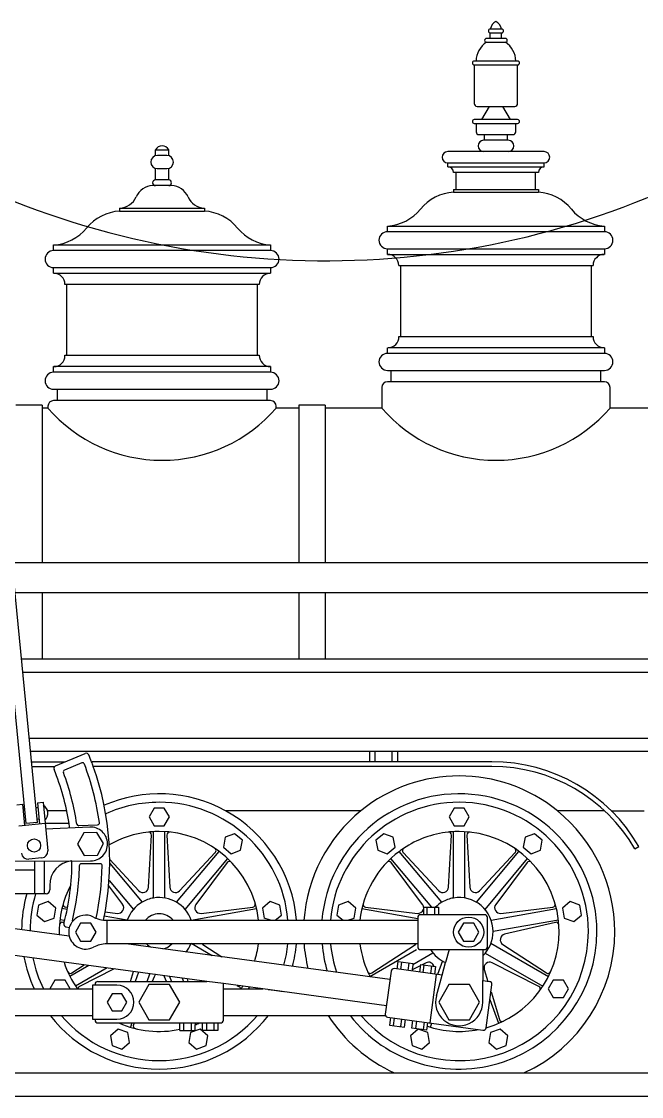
# Model space of a CAD drawing. Extents: x 0 to 30, y 0 to 8.9.
# Drawn here: x 10.15 to 15.08, y 0 to 8.55 of the extents above; entities that cross this region are included whole.
import ezdxf

# ---------------------------------------------------------------- set-up
doc = ezdxf.new("R2010")
doc.units = 0

msp = doc.modelspace()

# ---------------------------------------------------------------- linework, layer by layer
at = {"color": 7, "linetype": 'CONTINUOUS'}
for p, q in [((13.8675, 8.47515), (13.8675, 8.47485)), ((13.97265, 8.49), (13.88235, 8.49)), ((13.9875, 8.47485), (13.9875, 8.47515)), ((13.8375, 8.40015), (13.8375, 8.39985)), ((14.00265, 8.415), (13.85235, 8.415)), ((13.85235, 8.385), (14.00265, 8.385)), ((13.8825, 8.415), (13.8825, 8.46)), ((13.8825, 8.46), (13.97265, 8.46)), ((13.9725, 8.415), (13.9725, 8.46)), ((14.0175, 8.39985), (14.0175, 8.40015)), ((13.74, 8.22015), (13.74, 8.21985)), ((14.10015, 8.235), (13.75485, 8.235)), ((14.115, 8.21985), (14.115, 8.22015)), ((13.75485, 8.205), (14.10015, 8.205)), ((13.755, 8.205), (13.755, 7.8975)), ((14.1, 7.8975), (14.1, 8.205)), ((13.7775, 7.875), (14.0775, 7.875)), ((13.81485, 7.77), (13.875, 7.875)), ((13.98, 7.875), (14.04015, 7.77)), ((13.74, 7.75515), (13.74, 7.75485)), ((14.10015, 7.77), (13.75485, 7.77)), ((13.75485, 7.74), (14.10015, 7.74)), ((13.77, 7.74), (13.77, 7.6725)), ((14.085, 7.6725), (14.085, 7.74)), ((14.115, 7.75485), (14.115, 7.75515)), ((13.7925, 7.65), (14.0625, 7.65)), ((13.8375, 7.605), (13.8375, 7.65)), ((14.0175, 7.65), (14.0175, 7.605)), ((11.22, 7.485), (11.22, 7.53)), ((11.22, 7.53), (11.325, 7.53)), ((11.325, 7.485), (11.325, 7.53)), ((13.785, 7.56015), (13.785, 7.55985)), ((14.02515, 7.605), (13.82985, 7.605)), ((14.07, 7.55985), (14.07, 7.56015)), ((11.31, 7.485), (11.235, 7.485)), ((13.5, 7.47015), (13.5, 7.46985)), ((14.31015, 7.515), (13.54485, 7.515)), ((14.355, 7.46985), (14.355, 7.47015)), ((11.1825, 7.4325), (11.1825, 7.43235)), ((11.22, 7.29), (11.22, 7.38)), ((11.23485, 7.38), (11.31015, 7.38)), ((11.325, 7.29), (11.325, 7.38)), ((11.3625, 7.43235), (11.3625, 7.4325)), ((13.54485, 7.425), (13.545, 7.425)), ((13.545, 7.395), (13.545, 7.425)), ((13.545, 7.425), (14.31015, 7.425)), ((13.54515, 7.395), (13.545, 7.395)), ((13.545, 7.395), (14.31, 7.395)), ((14.31, 7.395), (14.30985, 7.395)), ((14.31, 7.395), (14.31, 7.425)), ((11.32515, 7.29), (11.22, 7.29)), ((13.59, 7.35), (13.59, 7.35015)), ((14.265, 7.35), (13.59, 7.35)), ((13.6125, 7.215), (13.6125, 7.35)), ((14.2425, 7.215), (14.2425, 7.35)), ((14.265, 7.35015), (14.265, 7.35)), ((11.3475, 7.245), (11.1975, 7.245)), ((13.59, 7.215), (13.59, 7.1925)), ((13.59, 7.215), (14.265, 7.215)), ((13.59, 7.1925), (14.265, 7.1925)), ((14.265, 7.215), (14.265, 7.1925)), ((10.935, 7.065), (11.61, 7.065)), ((10.935, 7.065), (10.935, 7.0425)), ((10.935, 7.0425), (11.61, 7.0425)), ((11.61, 7.065), (11.61, 7.0425)), ((13.065, 6.8775), (13.065, 6.9225)), ((13.065, 6.9225), (14.79, 6.9225)), ((14.79, 6.8775), (13.065, 6.8775)), ((14.79, 6.9225), (14.79, 6.8775)), ((10.41, 6.7275), (10.41, 6.7725)), ((10.41, 6.7725), (12.135, 6.7725)), ((12.135, 6.7725), (12.135, 6.7275)), ((12.135, 6.7275), (10.41, 6.7275)), ((13.065, 6.6975), (13.065, 6.7425)), ((13.065, 6.7425), (14.79, 6.7425)), ((13.065, 6.6975), (14.7885, 6.6975)), ((14.79, 6.7425), (14.79, 6.6975)), ((10.41, 6.5925), (12.135, 6.5925)), ((10.41, 6.5475), (10.41, 6.5925)), ((12.135, 6.5925), (12.135, 6.5475)), ((14.7, 6.6075), (13.155, 6.6075)), ((13.17, 6.045), (13.17, 6.6075)), ((14.685, 6.6075), (14.685, 6.045)), ((10.4115, 6.5475), (10.41, 6.5475)), ((10.41, 6.5475), (12.1335, 6.5475)), ((12.135, 6.5475), (12.1335, 6.5475)), ((10.5, 6.4575), (10.5, 6.459)), ((12.045, 6.4575), (10.5, 6.4575)), ((10.515, 5.895), (10.515, 6.4575)), ((12.03, 6.4575), (12.03, 5.895)), ((12.045, 6.459), (12.045, 6.4575)), ((13.1565, 6.045), (14.7, 6.045)), ((13.1565, 6.04485), (13.1565, 6.045)), ((14.7, 6.045), (14.7, 6.0435)), ((13.065, 5.91), (13.065, 5.955)), ((14.79, 5.91), (13.065, 5.91)), ((14.79, 5.955), (13.0665, 5.955)), ((13.0665, 5.955), (13.06665, 5.955)), ((14.79, 5.955), (14.79, 5.91)), ((10.5, 5.8935), (10.5, 5.895)), ((10.5, 5.895), (12.045, 5.895)), ((12.045, 5.895), (12.045, 5.8935)), ((10.41, 5.805), (10.4115, 5.805)), ((10.41, 5.76), (10.41, 5.805)), ((12.135, 5.76), (10.41, 5.76)), ((12.1335, 5.805), (10.4115, 5.805)), ((12.1335, 5.805), (12.135, 5.805)), ((12.135, 5.805), (12.135, 5.76)), ((13.065, 5.775), (14.79, 5.775)), ((13.095, 5.685), (13.095, 5.775)), ((14.76, 5.775), (14.76, 5.685)), ((14.79, 5.685), (13.065, 5.685)), ((10.41, 5.625), (12.135, 5.625)), ((10.44, 5.535), (10.44, 5.625)), ((12.105, 5.625), (12.105, 5.535)), ((13.02, 5.64), (13.02, 5.475)), ((14.835, 5.475), (14.835, 5.64)), ((10.2828, 2.1804), (9.9594, 5.475)), ((10.32, 5.4975), (10.11, 5.4975)), ((10.32, 5.4975), (10.32, 4.245)), ((10.365, 5.475), (10.32, 5.475)), ((10.365, 5.49), (10.365, 5.475)), ((12.135, 5.535), (10.41, 5.535)), ((12.18, 5.475), (12.18, 5.49)), ((12.36, 5.475), (12.18, 5.475)), ((12.57, 5.4975), (12.36, 5.4975)), ((12.36, 5.4975), (12.36, 4.245)), ((12.57, 5.4975), (12.57, 4.245)), ((13.02, 5.475), (12.57, 5.475)), ((15.195, 5.475), (14.835, 5.475)), ((9.86655, 5.4687), (10.19025, 2.17125)), ((15.405, 4.245), (10.08015, 4.245)), ((15.405, 4.005), (10.1037, 4.005)), ((10.32, 4.005), (10.32, 3.48)), ((12.36, 4.005), (12.36, 3.48)), ((12.57, 4.005), (12.57, 3.48)), ((10.15515, 3.48), (10.32, 3.48)), ((10.32, 3.48), (12.36, 3.48)), ((12.36, 3.48), (12.57, 3.48)), ((12.57, 3.48), (15.195, 3.48)), ((10.1655, 3.375), (15.405, 3.375)), ((10.2171, 2.85), (10.32, 2.85)), ((10.32, 2.85), (12.36, 2.85)), ((12.36, 2.85), (12.57, 2.85)), ((12.57, 2.85), (15.255, 2.85)), ((15.255, 2.745), (10.2273, 2.745)), ((12.9207, 2.745), (12.9207, 2.6625)), ((12.9657, 2.745), (12.9657, 2.6625)), ((13.1007, 2.745), (13.1007, 2.6625)), ((13.1457, 2.745), (13.1457, 2.6625)), ((10.2354, 2.6625), (10.5024, 2.6625)), ((10.4262, 2.6307), (10.6614, 2.72895)), ((10.635, 2.6529), (10.49655, 2.595)), ((13.8957, 2.6625), (10.7121, 2.6625)), ((10.23915, 2.625), (10.4181, 2.625)), ((13.8957, 2.625), (10.7259, 2.625)), ((10.11675, 2.32065), (10.1616, 2.32515)), ((10.1616, 2.32515), (10.17825, 2.15505)), ((10.281, 2.33685), (10.32585, 2.3412)), ((10.281, 2.33685), (10.29765, 2.16675)), ((10.32585, 2.3412), (10.3638, 1.9548)), ((10.179, 2.28615), (10.1655, 2.28495)), ((10.2849, 2.29665), (10.27155, 2.2953)), ((10.5141, 2.2725), (10.36155, 2.2725)), ((11.20965, 2.2935), (11.16945, 2.22375)), ((11.16945, 2.22375), (11.20965, 2.154)), ((11.2902, 2.2935), (11.20965, 2.2935)), ((11.33055, 2.22375), (11.2902, 2.2935)), ((11.2902, 2.154), (11.33055, 2.22375)), ((12.8541, 2.2725), (11.77665, 2.2725)), ((13.59465, 2.2935), (13.55445, 2.22375)), ((13.55445, 2.22375), (13.59465, 2.154)), ((13.6752, 2.2935), (13.59465, 2.2935)), ((13.71555, 2.22375), (13.6752, 2.2935)), ((13.6752, 2.154), (13.71555, 2.22375)), ((14.7906, 2.2725), (14.4159, 2.2725)), ((14.84475, 2.2725), (15.105, 2.2725)), ((10.34235, 2.17185), (10.13355, 2.1507)), ((10.17435, 2.19525), (10.1877, 2.1966)), ((10.2828, 2.1804), (10.19025, 2.17125)), ((10.28025, 2.20575), (10.29375, 2.2071)), ((10.53255, 2.17185), (10.34235, 2.17185)), ((10.6974, 2.14335), (10.34685, 2.12625)), ((10.60965, 2.15415), (10.7601, 2.16135)), ((11.20965, 2.154), (11.2902, 2.154)), ((13.59465, 2.154), (13.6752, 2.154)), ((10.6497, 2.09715), (10.60005, 2.0058)), ((10.7535, 2.09985), (10.6497, 2.09715)), ((10.8078, 2.0112), (10.7535, 2.09985)), ((11.1657, 1.66485), (11.1885, 2.07915)), ((11.205, 1.57875), (11.205, 2.10615)), ((11.295, 1.57875), (11.295, 2.10615)), ((11.31135, 2.07915), (11.33415, 1.66485)), ((11.77395, 2.06235), (11.76, 1.983)), ((11.8497, 2.0898), (11.77395, 2.06235)), ((11.91135, 2.03805), (11.8497, 2.0898)), ((13.03515, 2.0898), (12.9735, 2.03805)), ((13.1109, 2.06235), (13.03515, 2.0898)), ((13.12485, 1.983), (13.1109, 2.06235)), ((13.5507, 1.66485), (13.5735, 2.07915)), ((13.59, 1.57875), (13.59, 2.10615)), ((13.68, 1.57875), (13.68, 2.10615)), ((13.69635, 2.07915), (13.71915, 1.66485)), ((14.15895, 2.06235), (14.145, 1.983)), ((14.2347, 2.0898), (14.15895, 2.06235)), ((14.29635, 2.03805), (14.2347, 2.0898)), ((10.60005, 2.0058), (10.65435, 1.91715)), ((10.7583, 1.91985), (10.8078, 2.0112)), ((11.76, 1.983), (11.82165, 1.93125)), ((11.8974, 1.95885), (11.91135, 2.03805)), ((12.9735, 2.03805), (12.98745, 1.95885)), ((13.0632, 1.93125), (13.12485, 1.983)), ((14.145, 1.983), (14.20665, 1.93125)), ((14.2824, 1.95885), (14.29635, 2.03805)), ((15.03225, 1.96875), (15.0648, 1.9875)), ((10.31655, 1.89735), (10.21215, 1.88715)), ((10.65435, 1.91715), (10.7583, 1.91985)), ((10.85595, 1.88415), (11.088, 1.6365)), ((11.38665, 1.5453), (11.72565, 1.9494)), ((11.412, 1.6365), (11.69565, 1.93935)), ((11.4555, 1.48755), (11.79465, 1.89165)), ((11.82165, 1.93125), (11.8974, 1.95885)), ((12.98745, 1.95885), (13.0632, 1.93125)), ((13.0902, 1.89165), (13.41375, 1.50615)), ((13.49835, 1.5453), (13.1592, 1.9494)), ((13.1892, 1.93935), (13.473, 1.6365)), ((13.77165, 1.5453), (14.11065, 1.9494)), ((13.797, 1.6365), (14.08065, 1.93935)), ((13.8405, 1.48755), (14.17965, 1.89165)), ((14.20665, 1.93125), (14.2824, 1.95885)), ((8.04015, 1.86375), (10.70445, 1.8735)), ((10.26, 1.8), (9.8325, 1.8)), ((10.26, 1.6125), (10.26, 1.87185)), ((10.335, 1.87215), (10.335, 1.6125)), ((10.78065, 1.85085), (10.63065, 1.8507)), ((10.85595, 1.85205), (11.11335, 1.5453)), ((11.78985, 1.8603), (11.541, 1.52835)), ((13.34385, 1.52835), (13.095, 1.8603)), ((14.17485, 1.8603), (13.926, 1.52835)), ((10.85085, 1.71825), (11.04435, 1.48755)), ((10.38, 1.67715), (10.38, 1.6425)), ((10.84755, 1.67685), (10.95885, 1.52835)), ((10.35, 1.6125), (9.8325, 1.6125)), ((10.3665, 1.5501), (10.2909, 1.5225)), ((10.42815, 1.49835), (10.3665, 1.5501)), ((12.13335, 1.5501), (12.0717, 1.49835)), ((12.2091, 1.5225), (12.13335, 1.5501)), ((12.7515, 1.5501), (12.6759, 1.5225)), ((12.81315, 1.49835), (12.7515, 1.5501)), ((14.51835, 1.5501), (14.4567, 1.49835)), ((14.5941, 1.5225), (14.51835, 1.5501)), ((10.2909, 1.5225), (10.2768, 1.44315)), ((10.4142, 1.419), (10.42815, 1.49835)), ((10.51785, 1.48725), (10.47615, 1.4946)), ((10.52115, 1.5042), (10.50555, 1.50615)), ((10.81965, 1.46835), (10.9176, 1.45665)), ((11.50425, 1.4031), (12.02385, 1.4946)), ((11.5824, 1.45665), (11.9943, 1.50615)), ((12.0717, 1.49835), (12.08565, 1.419)), ((12.22305, 1.44315), (12.2091, 1.5225)), ((12.6759, 1.5225), (12.6618, 1.44315)), ((12.7992, 1.419), (12.81315, 1.49835)), ((12.86115, 1.4946), (13.3053, 1.4163)), ((12.89055, 1.50615), (13.3026, 1.45665)), ((13.3503, 1.50615), (13.4703, 1.50615)), ((13.3503, 1.50615), (13.3503, 1.44615)), ((13.3803, 1.44615), (13.3803, 1.50615)), ((13.4403, 1.44615), (13.4403, 1.50615)), ((13.4703, 1.50615), (13.4703, 1.44615)), ((13.88925, 1.4031), (14.40885, 1.4946)), ((13.9674, 1.45665), (14.3793, 1.50615)), ((14.4567, 1.49835), (14.47065, 1.419)), ((14.60805, 1.44315), (14.5941, 1.5225)), ((10.2768, 1.44315), (10.3386, 1.3914)), ((10.3386, 1.3914), (10.4142, 1.419)), ((10.49805, 1.39935), (10.4604, 1.40595)), ((10.49385, 1.38285), (10.48425, 1.3851)), ((10.5597, 1.39845), (10.5645, 1.39725)), ((10.6242, 1.37865), (10.58295, 1.3074)), ((10.7064, 1.37865), (10.6242, 1.37865)), ((10.7475, 1.3074), (10.7064, 1.37865)), ((10.9956, 1.4031), (10.81335, 1.4352)), ((10.83255, 1.40115), (10.83255, 1.21365)), ((10.83255, 1.40115), (13.3053, 1.40115)), ((12.13455, 1.40115), (12.08565, 1.419)), ((12.17295, 1.40115), (12.22305, 1.44315)), ((12.6618, 1.44315), (12.7119, 1.40115)), ((12.7503, 1.40115), (12.7992, 1.419)), ((13.3053, 1.42365), (13.3053, 1.19115)), ((13.8378, 1.44615), (13.3278, 1.44615)), ((13.6692, 1.37865), (13.62795, 1.3074)), ((13.7514, 1.37865), (13.6692, 1.37865)), ((13.7925, 1.3074), (13.7514, 1.37865)), ((13.8603, 1.19115), (13.8603, 1.42365)), ((13.905, 1.31445), (14.42445, 1.40595)), ((14.4006, 1.3851), (13.99665, 1.29075)), ((14.47065, 1.419), (14.5464, 1.3914)), ((14.5464, 1.3914), (14.60805, 1.44315)), ((10.5342, 1.275), (9.89355, 1.36155)), ((10.5084, 1.3503), (10.5351, 1.3431)), ((10.58295, 1.3074), (10.6242, 1.23615)), ((10.7064, 1.23615), (10.7475, 1.3074)), ((13.62795, 1.3074), (13.6692, 1.23615)), ((13.7514, 1.23615), (13.7925, 1.3074)), ((10.6242, 1.23615), (10.7064, 1.23615)), ((13.3053, 1.21365), (10.83255, 1.21365)), ((13.0842, 0.93045), (10.9878, 1.21365)), ((11.50305, 1.2183), (11.67105, 1.1214)), ((11.59725, 1.2093), (11.7477, 1.11105)), ((12.9402, 0.98235), (13.2876, 1.2093)), ((13.6692, 1.23615), (13.7514, 1.23615)), ((13.88805, 1.2183), (14.3448, 0.9546)), ((13.98225, 1.2093), (14.32965, 0.98235)), ((11.6298, 0.915), (9.8655, 1.15335)), ((12.92505, 0.9546), (13.29585, 1.16865)), ((13.42695, 1.14045), (13.2666, 1.0479)), ((13.3278, 1.16865), (13.8378, 1.16865)), ((13.5555, 1.16865), (13.527, 1.065)), ((13.82265, 1.1184), (13.8225, 0.9213)), ((13.82265, 1.16865), (13.82265, 1.1184)), ((13.84305, 1.14045), (14.2998, 0.8766)), ((10.6911, 1.0419), (10.54005, 0.9546)), ((10.5552, 0.98235), (10.65405, 1.04685)), ((13.1409, 1.01385), (13.149, 1.07325)), ((13.149, 1.07325), (13.26795, 1.05705)), ((13.1706, 1.0098), (13.1787, 1.0692)), ((13.23015, 1.0017), (13.2381, 1.0611)), ((13.26795, 1.05705), (13.25985, 0.99765)), ((13.32615, 1.04025), (13.2612, 1.00725)), ((13.32735, 1.0491), (13.31925, 0.98955)), ((13.32735, 1.0491), (13.4463, 1.0329)), ((13.3719, 1.06335), (13.3401, 1.0473)), ((13.34895, 0.9855), (13.35705, 1.04505)), ((13.4085, 0.97755), (13.4166, 1.03695)), ((13.4463, 1.0329), (13.4382, 0.9735)), ((13.50165, 1.07775), (13.4625, 0.9702)), ((13.49955, 0.9651), (13.527, 1.065)), ((14.26815, 0.876), (13.89795, 1.06335)), ((10.83705, 1.0221), (10.58505, 0.8766)), ((10.89105, 1.0149), (10.6167, 0.876)), ((11.0214, 0.915), (11.0454, 0.99405)), ((11.08425, 0.9888), (11.0574, 0.915)), ((11.1531, 0.915), (11.17545, 0.97635)), ((11.2086, 0.9525), (11.19255, 0.915)), ((11.30745, 0.915), (11.29125, 0.9525)), ((11.33205, 0.9552), (11.34675, 0.915)), ((11.43285, 0.94155), (11.44245, 0.915)), ((13.09335, 0.9975), (13.047, 0.65565)), ((13.49955, 0.9651), (13.11855, 1.01685)), ((13.45305, 0.9714), (13.4007, 0.585)), ((13.4541, 0.79965), (13.49955, 0.9651)), ((13.83465, 1.01025), (13.86315, 0.9159)), ((9.6072, 0.855), (10.71855, 0.855)), ((10.4205, 0.92655), (10.3803, 0.8568)), ((10.50105, 0.92655), (10.4205, 0.92655)), ((10.54125, 0.8568), (10.50105, 0.92655)), ((10.91355, 0.885), (10.71855, 0.885)), ((10.71855, 0.885), (10.71855, 0.615)), ((10.74, 0.8925), (10.74, 0.885)), ((10.7625, 0.915), (11.6298, 0.915)), ((11.16855, 0.891), (11.0871, 0.75)), ((11.3313, 0.891), (11.16855, 0.891)), ((11.41275, 0.75), (11.3313, 0.891)), ((11.472, 0.9363), (11.47845, 0.915)), ((11.76, 0.89745), (11.6298, 0.915)), ((12.0738, 0.855), (11.76, 0.89745)), ((11.76, 0.6075), (11.76, 0.89745)), ((11.76, 0.855), (12.0738, 0.855)), ((11.87025, 0.88245), (11.88315, 0.876)), ((11.96595, 0.86955), (11.9586, 0.8568)), ((11.9586, 0.8568), (11.95965, 0.855)), ((13.056, 0.72225), (12.0738, 0.855)), ((13.55355, 0.891), (13.4721, 0.75)), ((13.7163, 0.891), (13.55355, 0.891)), ((13.79775, 0.75), (13.7163, 0.891)), ((13.8225, 0.75), (13.8225, 0.9213)), ((13.8225, 0.9213), (13.87665, 0.91395)), ((13.84965, 0.54675), (13.896, 0.88875)), ((14.3838, 0.92655), (14.3436, 0.8568)), ((14.3436, 0.8568), (14.3838, 0.78705)), ((14.46435, 0.92655), (14.3838, 0.92655)), ((14.5047, 0.8568), (14.46435, 0.92655)), ((14.46435, 0.78705), (14.5047, 0.8568)), ((10.87455, 0.8175), (10.83555, 0.75)), ((10.95255, 0.8175), (10.87455, 0.8175)), ((10.99155, 0.75), (10.95255, 0.8175)), ((12.1638, 0.84285), (12.11535, 0.84945)), ((12.23445, 0.83325), (12.1638, 0.84285)), ((13.87995, 0.77085), (13.94865, 0.582)), ((13.88835, 0.83265), (13.95495, 0.61305)), ((14.3838, 0.78705), (14.46435, 0.78705)), ((10.83555, 0.75), (10.87455, 0.6825)), ((10.95255, 0.6825), (10.99155, 0.75)), ((11.0871, 0.75), (11.16855, 0.609)), ((11.3313, 0.609), (11.41275, 0.75)), ((13.4721, 0.75), (13.55355, 0.609)), ((13.7163, 0.609), (13.79775, 0.75)), ((9.33, 0.645), (10.71855, 0.645)), ((10.71855, 0.615), (10.91355, 0.615)), ((10.74, 0.615), (10.74, 0.6075)), ((10.87455, 0.6825), (10.95255, 0.6825)), ((11.16855, 0.609), (11.3313, 0.609)), ((11.76, 0.645), (13.0455, 0.645)), ((13.0662, 0.6303), (13.8243, 0.52755)), ((13.08855, 0.6273), (13.08045, 0.5679)), ((13.11825, 0.62325), (13.11015, 0.56385)), ((13.17765, 0.61515), (13.16955, 0.55575)), ((13.1994, 0.5517), (13.20735, 0.61125)), ((13.2588, 0.5436), (13.2669, 0.60315)), ((13.2966, 0.5991), (13.2885, 0.5397)), ((13.55355, 0.609), (13.7163, 0.609)), ((10.7625, 0.585), (11.7375, 0.585)), ((10.92435, 0.5355), (10.86255, 0.48375)), ((10.99995, 0.5079), (10.92435, 0.5355)), ((11.0331, 0.585), (11.0208, 0.55125)), ((11.0514, 0.585), (11.0454, 0.57105)), ((11.415, 0.53475), (11.415, 0.585)), ((11.415, 0.525), (11.415, 0.53475)), ((11.415, 0.525), (11.535, 0.525)), ((11.445, 0.525), (11.445, 0.585)), ((11.57565, 0.5355), (11.4999, 0.5079)), ((11.505, 0.585), (11.505, 0.525)), ((11.535, 0.585), (11.535, 0.5703)), ((11.535, 0.525), (11.535, 0.5703)), ((11.6373, 0.48375), (11.57565, 0.5355)), ((11.595, 0.525), (11.595, 0.585)), ((11.715, 0.525), (11.595, 0.525)), ((11.625, 0.585), (11.625, 0.525)), ((11.685, 0.585), (11.685, 0.525)), ((11.715, 0.585), (11.715, 0.525)), ((13.08045, 0.5679), (13.1994, 0.5517)), ((13.30935, 0.5355), (13.24755, 0.48375)), ((13.37775, 0.52755), (13.2588, 0.5436)), ((13.38495, 0.5079), (13.30935, 0.5355)), ((13.356, 0.591), (13.34805, 0.5316)), ((13.37775, 0.52755), (13.38585, 0.58695)), ((13.4058, 0.55125), (13.4172, 0.58275)), ((13.96065, 0.5355), (13.8849, 0.5079)), ((14.0223, 0.48375), (13.96065, 0.5355)), ((10.86255, 0.48375), (10.87665, 0.4044)), ((10.95225, 0.37695), (11.0139, 0.4287)), ((11.0139, 0.4287), (10.99995, 0.5079)), ((11.4999, 0.5079), (11.48595, 0.4287)), ((11.48595, 0.4287), (11.5476, 0.37695)), ((11.62335, 0.4044), (11.6373, 0.48375)), ((13.24755, 0.48375), (13.26165, 0.4044)), ((13.33725, 0.37695), (13.3989, 0.4287)), ((13.3989, 0.4287), (13.38495, 0.5079)), ((13.8849, 0.5079), (13.87095, 0.4287)), ((13.87095, 0.4287), (13.9326, 0.37695)), ((14.00835, 0.4044), (14.0223, 0.48375)), ((10.87665, 0.4044), (10.95225, 0.37695)), ((11.5476, 0.37695), (11.62335, 0.4044)), ((13.26165, 0.4044), (13.33725, 0.37695)), ((13.9326, 0.37695), (14.00835, 0.4044)), ((0, 0.1875), (30, 0.1875)), ((30, 0), (0, 0))]:
    msp.add_line(p, q, dxfattribs=at)
for centre, radius in [((10.25415, 1.9968), 0.0525), ((13.7103, 1.3074), 0.12)]:
    msp.add_circle(centre, radius, dxfattribs=at)
for centre, radius, start, end in [((13.97025, 8.4708), 0.09, 118.3826, 167.6941), ((13.8846, 8.4708), 0.09, 12.3059, 61.6174), ((13.88235, 8.47515), 0.01485, 90, 180), ((13.88235, 8.47485), 0.01485, 180, 270), ((13.97265, 8.47515), 0.01485, 0, 90), ((13.97265, 8.47485), 0.01485, 270, 360), ((13.94985, 8.23365), 0.18, 122.7391, 179.5528), ((13.85235, 8.40015), 0.01485, 90, 180), ((13.85235, 8.39985), 0.01485, 180, 270), ((13.90515, 8.23365), 0.18, 0.4476, 57.2616), ((14.00265, 8.40015), 0.01485, 0, 90), ((14.00265, 8.39985), 0.01485, 270, 360), ((13.75485, 8.22015), 0.01485, 90, 180), ((13.75485, 8.21985), 0.01485, 180, 270), ((14.10015, 8.22015), 0.01485, 0, 90), ((14.10015, 8.21985), 0.01485, 270, 360), ((13.7775, 7.8975), 0.0225, 180, 270), ((14.0775, 7.8975), 0.0225, 270, 360), ((13.75485, 7.75515), 0.01485, 90, 180), ((13.75485, 7.75485), 0.01485, 180, 270), ((14.10015, 7.75515), 0.01485, 0, 90), ((14.10015, 7.75485), 0.01485, 270, 360), ((13.7925, 7.6725), 0.0225, 180, 270), ((14.0625, 7.6725), 0.0225, 270, 360), ((11.2725, 7.5009), 0.06, 28.9556, 151.0444), ((13.82985, 7.56015), 0.04485, 90, 180), ((13.82985, 7.55985), 0.04485, 180, 270), ((14.02515, 7.56015), 0.04485, 0, 90), ((14.02515, 7.55985), 0.04485, 270, 360), ((12.57735, 13.3968), 6.75, 240.7109, 294.7649), ((11.235, 7.4325), 0.0525, 90, 180), ((11.31, 7.4325), 0.0525, 0, 90), ((13.54485, 7.47015), 0.04485, 90, 180), ((13.54485, 7.46985), 0.04485, 180, 270), ((14.31015, 7.47015), 0.04485, 0, 90), ((14.31015, 7.46985), 0.04485, 270, 360), ((11.23485, 7.43235), 0.05235, 180, 270), ((11.31015, 7.43235), 0.05235, 270, 360), ((13.54515, 7.35015), 0.04485, 0, 90), ((14.30985, 7.35015), 0.04485, 90, 180), ((11.22, 7.2675), 0.0225, 90, 180), ((11.21985, 7.26735), 0.02235, 179.6186, 270), ((11.325, 7.2675), 0.0225, 270, 360), ((11.32515, 7.26765), 0.02235, 359.6186, 450), ((11.2038, 7.09515), 0.15, 92.4005, 156.476), ((11.3412, 7.09515), 0.15, 23.524, 87.5989), ((13.6164, 6.8184), 0.375, 94.0392, 140.3934), ((14.2386, 6.8184), 0.375, 39.6066, 85.9606), ((10.9287, 7.21485), 0.15, 272.4016, 336.4767), ((11.6163, 7.21485), 0.15, 203.5233, 267.5984), ((10.9614, 6.6684), 0.375, 94.0392, 140.3932), ((11.5836, 6.6684), 0.375, 39.6068, 85.9606), ((13.0386, 7.2966), 0.375, 274.0391, 320.3931), ((14.8164, 7.2966), 0.375, 219.6069, 265.9609), ((10.3836, 7.1466), 0.375, 274.0392, 320.3932), ((12.1614, 7.1466), 0.375, 219.6068, 265.9608), ((13.065, 6.81), 0.0675, 90, 180), ((14.79, 6.81), 0.0675, 0, 90), ((13.065, 6.81), 0.0675, 180, 270), ((14.79, 6.81), 0.0675, 270, 360), ((10.41, 6.66), 0.0675, 90, 180), ((12.135, 6.66), 0.0675, 0, 90), ((13.0665, 6.609), 0.0885, 0, 90), ((14.7885, 6.609), 0.0885, 90, 180), ((10.41, 6.66), 0.0675, 180, 270), ((12.135, 6.66), 0.0675, 270, 360), ((10.4115, 6.459), 0.0885, 0, 90), ((12.1335, 6.459), 0.0885, 90, 180), ((13.06665, 6.04485), 0.08985, 270, 360), ((14.7885, 6.0435), 0.0885, 180, 270), ((13.065, 5.8425), 0.0675, 90, 180), ((14.79, 5.8425), 0.0675, 0, 90), ((10.4115, 5.8935), 0.0885, 270, 360), ((12.1335, 5.8935), 0.0885, 179.0286, 270), ((13.065, 5.8425), 0.0675, 180, 270), ((14.79, 5.8425), 0.0675, 270, 360), ((10.41, 5.6925), 0.0675, 90, 180), ((12.135, 5.6925), 0.0675, 0, 90), ((10.41, 5.6925), 0.0675, 180, 270), ((12.135, 5.6925), 0.0675, 270, 360), ((13.065, 5.64), 0.045, 90, 180), ((14.79, 5.64), 0.045, 0, 90), ((10.41, 5.49), 0.045, 90, 180), ((11.2725, 6.2601), 1.2, 220.8652, 319.1348), ((12.135, 5.49), 0.045, 0, 90), ((13.9275, 6.2601), 1.2, 220.8653, 319.1347), ((10.64085, 2.63895), 0.015, 20.6801, 112.6558), ((10.6701, 2.7081), 0.0225, 22.0788, 112.6571), ((8.60595, 1.8708), 2.25, 20.5994, 22.0782), ((8.60595, 1.8708), 2.25, 19.5826, 20.5994), ((13.8957, 1.3125), 1.35, 30, 90), ((10.43475, 2.60985), 0.0225, 112.6571, 202.0037), ((8.60595, 1.8708), 1.95, 8.8799, 22.0033), ((10.50225, 2.5812), 0.015, 112.6608, 200.533), ((8.60595, 1.8708), 2.01, 8.4681, 20.5344), ((8.60595, 1.8708), 2.19, 8.0753, 20.6808), ((8.60595, 1.8708), 2.25, 347.9896, 379.5826), ((13.8957, 1.3125), 1.3125, 30, 90), ((13.635, 1.3125), 1.2375, 50.8739, 129.1261), ((11.25, 1.3125), 1.095, 61.2485, 113.6021), ((13.635, 1.3125), 1.095, 0, 175.3546), ((10.2894, 2.2518), 0.075, 312.4769, 418.7382), ((11.25, 1.3125), 1.0275, 90, 114.478), ((11.25, 1.3125), 1.0275, 4.9513, 90), ((13.635, 1.3125), 1.0275, 90, 175.0487), ((13.635, 1.3125), 1.0275, 0, 90), ((11.25, 1.3125), 1.095, 4.6454, 61.2485), ((13.635, 1.3125), 1.2375, 129.1261, 175.8905), ((13.635, 1.3125), 1.2375, 0, 50.8739), ((8.60595, 1.8708), 1.95, 7.8017, 8.8799), ((10.6089, 2.169), 0.015, 188.4678, 272.7932), ((10.704, 2.0085), 0.135, 1.5001, 92.7896), ((10.75935, 2.17635), 0.015, 272.7879, 368.0752), ((11.25, 1.3125), 0.795, 96.235, 120.0189), ((11.166, 2.08035), 0.0225, 356.8529, 456.234), ((11.25, 1.3125), 0.795, 93.245, 96.235), ((11.25, 1.3125), 0.795, 90, 93.245), ((11.25, 1.3125), 0.795, 6.4047, 90), ((11.33385, 2.0805), 0.0225, 83.766, 183.1489), ((13.635, 1.3125), 0.795, 96.235, 123.765), ((13.551, 2.08035), 0.0225, 356.8529, 456.234), ((13.635, 1.3125), 0.795, 93.245, 96.235), ((13.635, 1.3125), 0.795, 90, 93.245), ((13.635, 1.3125), 0.795, 0, 90), ((13.71885, 2.0805), 0.0225, 83.766, 183.1489), ((10.704, 2.0085), 0.135, 270.2101, 361.5001), ((11.6793, 1.95465), 0.0225, 316.8536, 416.2342), ((13.635, 1.3125), 0.795, 123.765, 126.755), ((13.20555, 1.95465), 0.0225, 123.7658, 223.1502), ((14.0643, 1.95465), 0.0225, 316.8536, 416.2342), ((10.20705, 1.93935), 0.0525, 185.6074, 275.6074), ((10.31145, 1.94955), 0.0525, 275.6074, 365.6073), ((13.635, 1.3125), 0.795, 126.755, 173.5953), ((10.5672, 1.686), 0.1875, 93.4436, 182.6988), ((8.60595, 1.8708), 1.95, 345.3515, 360.0667), ((8.60595, 1.8708), 2.01, 346.4084, 358.9615), ((10.63065, 1.8342), 0.0165, 90.0446, 178.9618), ((8.60595, 1.8708), 2.19, 348.0517, 359.0331), ((10.78065, 1.8342), 0.01665, 359.0328, 450.0443), ((11.80785, 1.8468), 0.0225, 43.7648, 143.1505), ((13.077, 1.8468), 0.0225, 36.8524, 136.2339), ((14.19285, 1.8468), 0.0225, 43.7648, 143.1505), ((10.35, 1.6425), 0.03, 270, 360), ((11.25, 1.3125), 0.795, 152.1568, 166.7551), ((11.12085, 1.6674), 0.045, 223.1483, 356.852), ((11.37915, 1.6674), 0.045, 183.1488, 316.8517), ((13.50585, 1.6674), 0.045, 223.1483, 356.852), ((13.76415, 1.6674), 0.045, 183.1488, 316.8517), ((11.25, 1.3125), 1.095, 164.0992, 179.2825), ((11.25, 1.3125), 1.0275, 163.024, 179.7434), ((11.25, 1.3125), 0.27, 120.4057, 160.4051), ((11.25, 1.3125), 0.27, 99.5943, 120.4057), ((11.25, 1.3125), 0.27, 19.1751, 99.5943), ((13.635, 1.3125), 0.27, 120.4057, 134.1643), ((13.635, 1.3125), 0.27, 99.5943, 120.4057), ((13.635, 1.3125), 0.27, 0, 99.5943), ((11.25, 1.3125), 0.795, 166.7551, 181.9375), ((10.50825, 1.5285), 0.0225, 163.7659, 263.1499), ((10.92285, 1.50135), 0.045, 263.1499, 396.8517), ((11.25, 1.3125), 0.141, 38.9734, 141.0266), ((11.577, 1.50135), 0.045, 143.1483, 276.8519), ((11.9916, 1.5285), 0.0225, 276.8537, 376.2349), ((12.89325, 1.5285), 0.0225, 163.7659, 263.1499), ((13.30785, 1.50135), 0.045, 263.1499, 340.2566), ((13.30785, 1.50135), 0.045, 6.2177, 36.8517), ((13.962, 1.50135), 0.045, 143.1483, 276.8519), ((14.3766, 1.5285), 0.0225, 276.8537, 376.2349), ((10.47915, 1.3632), 0.0225, 76.8513, 176.2326), ((10.5144, 1.37205), 0.0225, 165.3515, 254.6976), ((10.6653, 1.3074), 0.135, 152.0525, 164.6979), ((10.6653, 1.3074), 0.135, 142.8915, 152.0525), ((10.6653, 1.3074), 0.135, 138.3103, 142.8915), ((10.6653, 1.3074), 0.135, 62.3028, 138.3103), ((10.83255, 1.62615), 0.225, 242.303, 248.0591), ((10.83255, 1.62615), 0.225, 248.0591, 263.396), ((10.83255, 1.62615), 0.225, 263.396, 270), ((11.25, 1.3125), 0.27, 160.4051, 160.8249), ((13.3278, 1.42365), 0.0225, 90, 180), ((13.8378, 1.42365), 0.0225, 0, 90), ((14.4057, 1.3632), 0.0225, 3.7656, 103.1492), ((10.6653, 1.3074), 0.135, 164.6979, 193.9145), ((13.635, 1.3125), 1.095, 217.5598, 360), ((13.635, 1.3125), 1.0275, 220.5141, 360), ((13.635, 1.3125), 0.27, 314.0468, 360), ((13.635, 1.3125), 0.795, 285.6658, 360), ((14.00685, 1.24695), 0.045, 103.1487, 236.852), ((13.635, 1.3125), 1.2375, 294.62, 360), ((10.6653, 1.3074), 0.135, 193.9145, 297.6972), ((10.83255, 0.98865), 0.225, 90, 117.697), ((11.25, 1.3125), 0.141, 224.4936, 242.9596), ((11.25, 1.3125), 0.141, 281.6484, 315.5064), ((11.25, 1.3125), 0.27, 322.7832, 338.5316), ((11.62185, 1.24695), 0.045, 227.6244, 236.852), ((11.25, 1.3125), 0.795, 342.6705, 352.8598), ((11.25, 1.3125), 1.0275, 344.8645, 354.4812), ((11.25, 1.3125), 1.095, 345.3254, 354.8224), ((13.635, 1.3125), 1.2375, 184.5801, 193.7486), ((13.635, 1.3125), 1.095, 185.1776, 196.7088), ((13.635, 1.3125), 1.0275, 185.5188, 198.4285), ((13.635, 1.3125), 0.795, 187.1402, 206.9913), ((13.263, 1.24695), 0.045, 303.148, 312.3737), ((11.25, 1.3125), 1.095, 190.5609, 204.6963), ((13.3278, 1.19115), 0.0225, 180, 270), ((13.635, 1.3125), 0.27, 212.1849, 246.4396), ((13.8378, 1.19115), 0.0225, 270, 360), ((11.25, 1.3125), 1.0275, 191.8071, 206.4397), ((11.25, 1.3125), 0.795, 197.8666, 215.1326), ((13.39215, 1.02315), 0.045, 14.2925, 116.8522), ((13.8777, 1.02315), 0.045, 63.1494, 196.8517), ((10.5429, 1.00125), 0.0225, 203.7652, 303.1505), ((11.25, 0.93495), 0.045, 128.4541, 156.8523), ((11.25, 0.93495), 0.045, 23.1485, 36.1537), ((12.9279, 1.00125), 0.0225, 203.7652, 303.1505), ((13.11555, 0.9945), 0.0225, 82.2759, 172.2777), ((14.34195, 1.00125), 0.0225, 236.8545, 336.2346), ((10.6269, 0.8559), 0.0225, 116.8501, 182.2299), ((10.7625, 0.8925), 0.0225, 90, 180), ((10.91355, 0.75), 0.135, 270, 450), ((11.8731, 0.8559), 0.0225, 357.7683, 423.1499), ((11.25, 1.3125), 0.795, 324.8674, 326.7413), ((13.87365, 0.89175), 0.0225, 352.2758, 442.2756), ((14.2581, 0.8559), 0.0225, 323.7661, 423.1499), ((13.635, 0.75), 0.1875, 164.6417, 359.9663), ((13.635, 0.75), 0.1875, 359.9663, 360), ((11.25, 1.3125), 1.095, 217.5598, 322.4402), ((11.25, 1.3125), 1.0275, 220.5141, 319.4859), ((10.7625, 0.6075), 0.0225, 180, 270), ((11.7375, 0.6075), 0.0225, 270, 360), ((13.635, 1.3125), 1.2375, 212.6424, 245.38), ((13.0692, 0.65265), 0.0225, 172.2758, 262.2756), ((13.9764, 0.6195), 0.0225, 196.8531, 296.2344), ((11.25, 1.3125), 0.795, 246.2191, 281.9786), ((11.0661, 0.5622), 0.0225, 156.8547, 256.2337), ((11.25, 1.3125), 0.795, 291.0075, 293.7809), ((13.635, 1.3125), 0.795, 251.4446, 281.1189), ((13.8273, 0.5499), 0.0225, 262.2759, 352.2777)]:
    msp.add_arc(centre, radius, start, end, dxfattribs=at)

doc.saveas('drawing.dxf')
